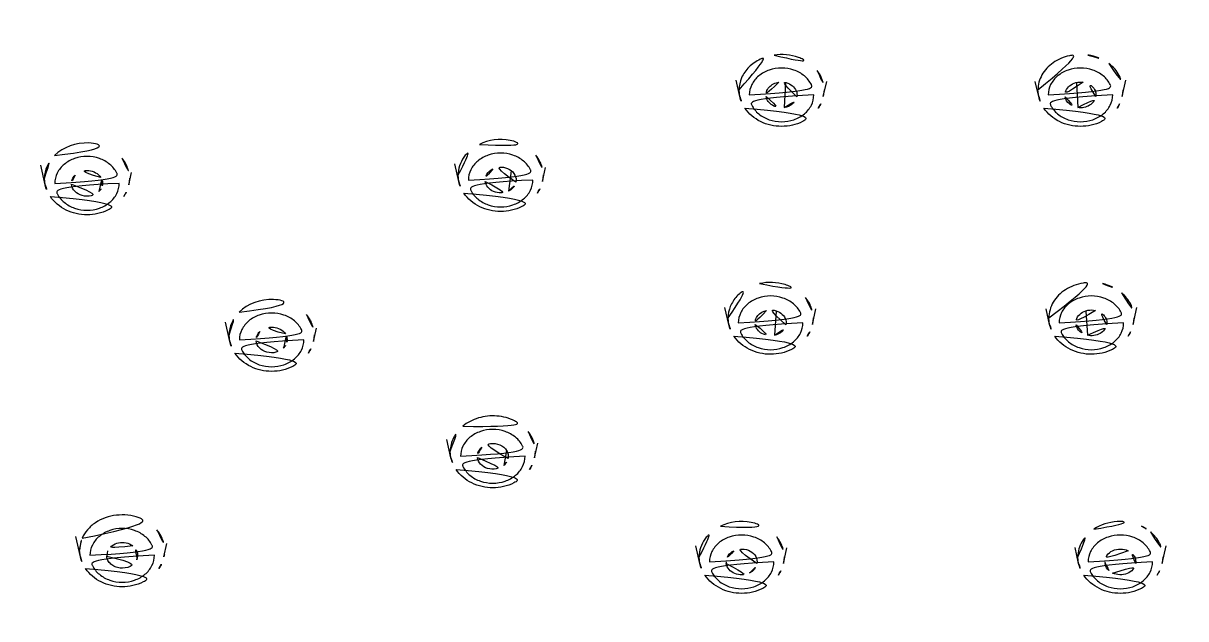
# Model space of a CAD drawing. Extents: x 16296660632 to 16296678186, y -37409619871 to -37409616409.
# Drawn here: x 16296676324.33 to 16296676358.09, y -37409616850.33 to -37409616833.03 of the extents above; entities that cross this region are included whole.
import ezdxf

# ---------------------------------------------------------------- set-up
doc = ezdxf.new("R2010")
doc.units = 0
doc.header["$LTSCALE"] = 10
doc.header["$MEASUREMENT"] = 0
doc.layers.get('0').update_dxf_attribs({"linetype": 'CONTINUOUS'})

msp = doc.modelspace()

# ---------------------------------------------------------------- linework, layer by layer
at = {"ltscale": 0.5}
for p, q in [((16296676345.136909, -37409616835.153267), (16296676345.029671, -37409616834.677696)), ((16296676346.466169, -37409616834.750481), (16296676346.42886, -37409616835.478462)), ((16296676347.56452, -37409616835.153267), (16296676347.663, -37409616834.716553)), ((16296676353.819321, -37409616835.153267), (16296676353.72057, -37409616834.715363)), ((16296676354.917669, -37409616834.750526), (16296676354.954981, -37409616835.478462)), ((16296676356.24692, -37409616835.153267), (16296676356.354031, -37409616834.678322)), ((16296676345.136909, -37409616835.153267), (16296676345.115709, -37409616834.96357)), ((16296676347.58572, -37409616834.96357), (16296676347.56452, -37409616835.153267)), ((16296676353.819321, -37409616835.153267), (16296676353.79812, -37409616834.96357)), ((16296676356.268129, -37409616834.96357), (16296676356.24692, -37409616835.153267)), ((16296676324.964701, -37409616837.722229), (16296676324.835211, -37409616837.148041)), ((16296676336.978121, -37409616837.625473), (16296676336.861389, -37409616837.107857)), ((16296676327.3923, -37409616837.722229), (16296676327.472349, -37409616837.367233)), ((16296676336.978121, -37409616837.625473), (16296676336.956909, -37409616837.435768)), ((16296676338.50127, -37409616837.317902), (16296676338.41692, -37409616837.906158)), ((16296676339.40572, -37409616837.625473), (16296676339.49749, -37409616837.218513)), ((16296676339.42692, -37409616837.435768), (16296676339.40572, -37409616837.625473)), ((16296676324.964701, -37409616837.722229), (16296676324.943489, -37409616837.532516)), ((16296676326.601231, -37409616837.572357), (16296676326.52322, -37409616837.919281)), ((16296676327.4135, -37409616837.532516), (16296676327.3923, -37409616837.722229)), ((16296676344.81938, -37409616841.775932), (16296676344.708481, -37409616841.284126)), ((16296676346.198709, -37409616841.391144), (16296676346.149639, -37409616842.09404)), ((16296676347.246981, -37409616841.775932), (16296676347.348459, -37409616841.32589)), ((16296676354.13686, -37409616841.775932), (16296676354.03511, -37409616841.324707)), ((16296676355.18511, -37409616841.390892), (16296676355.23419, -37409616842.09404)), ((16296676356.564461, -37409616841.775932), (16296676356.675171, -37409616841.285004)), ((16296676330.327009, -37409616842.271683), (16296676330.200979, -37409616841.712791)), ((16296676332.75461, -37409616842.271683), (16296676332.84222, -37409616841.883148)), ((16296676344.81938, -37409616841.775932), (16296676344.79817, -37409616841.586227)), ((16296676347.268181, -37409616841.586227), (16296676347.246981, -37409616841.775932)), ((16296676354.13686, -37409616841.775932), (16296676354.11566, -37409616841.586227)), ((16296676356.58567, -37409616841.586227), (16296676356.564461, -37409616841.775932)), ((16296676330.327009, -37409616842.271683), (16296676330.305799, -37409616842.08197)), ((16296676331.959999, -37409616842.111656), (16296676331.88553, -37409616842.468727)), ((16296676332.77581, -37409616842.08197), (16296676332.75461, -37409616842.271683)), ((16296676336.7502, -37409616845.654404), (16296676336.6292, -37409616845.117844)), ((16296676339.177799, -37409616845.654404), (16296676339.2733, -37409616845.230881)), ((16296676336.7502, -37409616845.654404), (16296676336.728991, -37409616845.464691)), ((16296676338.36013, -37409616845.443138), (16296676338.2822, -37409616845.875542)), ((16296676339.198999, -37409616845.464691), (16296676339.177799, -37409616845.654404)), ((16296676325.9858, -37409616848.531487), (16296676325.851931, -37409616847.93782)), ((16296676328.413401, -37409616848.531487), (16296676328.499701, -37409616848.148819)), ((16296676343.978121, -37409616848.722267), (16296676343.86381, -37409616848.21534)), ((16296676346.40572, -37409616848.722267), (16296676346.50872, -37409616848.265503)), ((16296676354.978121, -37409616848.722267), (16296676354.874531, -37409616848.262917)), ((16296676357.40572, -37409616848.722267), (16296676357.51985, -37409616848.216171)), ((16296676325.9858, -37409616848.531487), (16296676325.9646, -37409616848.341789)), ((16296676326.776779, -37409616848.359512), (16296676326.75075, -37409616848.514473)), ((16296676327.622459, -37409616848.615868), (16296676327.63987, -37409616848.563362)), ((16296676327.635309, -37409616848.562271), (16296676327.622471, -37409616848.615868)), ((16296676343.978121, -37409616848.722267), (16296676343.956909, -37409616848.532562)), ((16296676346.42692, -37409616848.532562), (16296676346.40572, -37409616848.722267)), ((16296676354.978121, -37409616848.722267), (16296676354.956909, -37409616848.532562)), ((16296676357.42692, -37409616848.532562), (16296676357.40572, -37409616848.722267)), ((16296676344.74192, -37409616848.678513), (16296676344.74625, -37409616848.728813)), ((16296676355.74192, -37409616848.678513), (16296676355.74617, -37409616848.728722))]:
    msp.add_line(p, q, dxfattribs=at)
msp.add_arc((16296676327.56955, -37409616848.341141), 0.865056, 347.288199, 359.9567239, dxfattribs=at)
for points, knots in [([(16296676308.192369, -37409616848.036797), (16296676308.18441, -37409616846.58564), (16296676308.38238, -37409616843.669342), (16296676309.31546, -37409616839.368263), (16296676310.869249, -37409616835.198357), (16296676313.756531, -37409616829.855217), (16296676318.82365, -37409616823.812943), (16296676323.972639, -37409616820.07946), (16296676326.76503, -37409616818.489212)], [0, 0, 0, 0, 0.119138076, 0.238960869, 0.36013133, 0.483215396, 0.736183404, 1, 1, 1, 1]), ([(16296676308.23698, -37409616848.037376), (16296676308.23699, -37409616846.59906), (16296676308.449881, -37409616843.70858), (16296676309.40077, -37409616839.44738), (16296676310.96946, -37409616835.315903), (16296676313.87525, -37409616830.01667), (16296676318.96472, -37409616824.023277), (16296676324.12281, -37409616820.327347), (16296676326.92062, -37409616818.753311)], [0, 0, 0, 0, 0.118642455, 0.238062613, 0.358949549, 0.48192182, 0.735201088, 1, 1, 1, 1]), ([(16296676343.293579, -37409616821.596336), (16296676341.130529, -37409616821.94738), (16296676336.886881, -37409616822.95343), (16296676330.886971, -37409616825.360573), (16296676325.46244, -37409616828.590134), (16296676320.77437, -37409616832.550728), (16296676316.96339, -37409616837.130852), (16296676314.14831, -37409616842.200027), (16296676312.42025, -37409616847.605087), (16296676312.03084, -37409616851.338043), (16296676312.03083, -37409616853.187103)], [0, 0, 0, 0, 0.136203862, 0.269935676, 0.400346432, 0.52691745, 0.649567624, 0.768672492, 0.885070792, 1, 1, 1, 1]), ([(16296676312.699129, -37409616853.195107), (16296676312.71629, -37409616851.132263), (16296676313.246201, -37409616846.960533), (16296676315.4835, -37409616840.995949), (16296676319.06517, -37409616835.522682), (16296676323.842621, -37409616830.749748), (16296676329.626921, -37409616826.848412), (16296676336.197399, -37409616823.958237), (16296676343.307381, -37409616822.181908), (16296676350.691891, -37409616821.582672), (16296676358.07637, -37409616822.1819), (16296676365.186291, -37409616823.958214), (16296676371.756701, -37409616826.848289), (16296676377.540951, -37409616830.749527), (16296676382.318411, -37409616835.522377), (16296676385.90015, -37409616840.995567), (16296676388.137541, -37409616846.960136), (16296676388.667521, -37409616851.13192), (16296676388.68471, -37409616853.194794)], [0, 0, 0, 0, 0.056786236, 0.114515232, 0.173930077, 0.235460743, 0.29919542, 0.364895673, 0.432059396, 0.500001234, 0.567942837, 0.635105872, 0.700805174, 0.764538933, 0.826068993, 0.885483689, 0.943212958, 1, 1, 1, 1]), ([(16296676388.441191, -37409616853.219116), (16296676388.425911, -37409616851.168617), (16296676387.902531, -37409616847.021469), (16296676385.682711, -37409616841.091217), (16296676382.12553, -37409616835.649017), (16296676377.378759, -37409616830.90287), (16296676371.63032, -37409616827.023262), (16296676365.09971, -37409616824.149109), (16296676358.032351, -37409616822.382584), (16296676350.69186, -37409616821.786659), (16296676343.351391, -37409616822.382607), (16296676336.2841, -37409616824.149117), (16296676329.75358, -37409616827.023232), (16296676324.005211, -37409616830.902771), (16296676319.258459, -37409616835.648842), (16296676315.70125, -37409616841.091003), (16296676313.48135, -37409616847.021248), (16296676312.957939, -37409616851.168427), (16296676312.94264, -37409616853.218964)], [0, 0, 0, 0, 0.056786756, 0.114514246, 0.173926764, 0.235455537, 0.299189585, 0.364890721, 0.432056613, 0.500001345, 0.567945833, 0.635111014, 0.700811163, 0.764544253, 0.826072378, 0.885484714, 0.943212453, 1, 1, 1, 1]), ([(16296676313.300859, -37409616851.503593), (16296676313.422939, -37409616849.697647), (16296676314.05476, -37409616846.070381), (16296676316.11451, -37409616840.888077), (16296676319.21998, -37409616836.088303), (16296676323.272079, -37409616831.817123), (16296676328.14439, -37409616828.198502), (16296676333.689489, -37409616825.33754), (16296676339.73925, -37409616823.316963), (16296676343.972799, -37409616822.572418), (16296676346.11838, -37409616822.352859)], [0, 0, 0, 0, 0.114111469, 0.230150155, 0.34931773, 0.472314203, 0.599349345, 0.730149057, 0.864030476, 1, 1, 1, 1]), ([(16296676314.278521, -37409616847.600708), (16296676314.694469, -37409616845.798508), (16296676315.926611, -37409616842.228172), (16296676318.84976, -37409616837.293694), (16296676322.764919, -37409616832.872978), (16296676329.21179, -37409616827.786629), (16296676339.04805, -37409616823.44239), (16296676349.86108, -37409616822.191689), (16296676358.51877, -37409616823.086388), (16296676364.790251, -37409616824.699677), (16296676370.62776, -37409616827.205727), (16296676375.852779, -37409616830.530563), (16296676380.30158, -37409616834.575569), (16296676383.83231, -37409616839.220886), (16296676386.327511, -37409616844.321854), (16296676387.249769, -37409616847.950684), (16296676387.510201, -37409616849.768723)], [0, 0, 0, 0, 0.057076022, 0.115578614, 0.175915476, 0.23824307, 0.367862325, 0.501820306, 0.569110601, 0.635642607, 0.700862585, 0.764351462, 0.825879756, 0.885451133, 0.943324254, 1, 1, 1, 1]), ([(16296676355.265301, -37409616822.352837), (16296676357.410879, -37409616822.572403), (16296676361.644449, -37409616823.316933), (16296676367.694241, -37409616825.337486), (16296676373.23937, -37409616828.198448), (16296676378.1117, -37409616831.81707), (16296676382.16382, -37409616836.088257), (16296676385.26932, -37409616840.888046), (16296676387.329069, -37409616846.070374), (16296676387.960899, -37409616849.697639), (16296676388.082979, -37409616851.503593)], [0, 0, 0, 0, 0.135969474, 0.269850897, 0.400650647, 0.527685839, 0.650682352, 0.769849943, 0.8858886, 1, 1, 1, 1]), ([(16296676313.994169, -37409616847.7061), (16296676314.50598, -37409616845.363907), (16296676316.211229, -37409616840.721786), (16296676320.52635, -37409616834.544197), (16296676326.37936, -37409616829.35981), (16296676331.027941, -37409616826.775307), (16296676333.495781, -37409616825.707939)], [0, 0, 0, 0, 0.236168842, 0.480498172, 0.735133128, 1, 1, 1, 1]), ([(16296676345.115709, -37409616834.96357), (16296676345.115709, -37409616834.843742), (16296676345.16947, -37409616834.59581), (16296676345.3946, -37409616834.280228), (16296676345.730061, -37409616834.050659), (16296676345.997351, -37409616833.971428), (16296676346.136259, -37409616833.951027)], [0, 0, 0, 0, 0.23077905, 0.472346446, 0.729613308, 1, 1, 1, 1]), ([(16296676346.136259, -37409616833.951027), (16296676346.36941, -37409616833.916809), (16296676346.84343, -37409616833.957603), (16296676347.245741, -37409616834.225456), (16296676347.382549, -37409616834.39859)], [0, 0, 0, 0, 0.516426669, 1, 1, 1, 1]), ([(16296676353.79812, -37409616834.96357), (16296676353.79812, -37409616834.813667), (16296676353.88513, -37409616834.49913), (16296676354.230511, -37409616834.14006), (16296676354.71209, -37409616833.9375), (16296676355.071301, -37409616833.925163), (16296676355.24758, -37409616833.951027)], [0, 0, 0, 0, 0.226991902, 0.469358485, 0.730205559, 1, 1, 1, 1]), ([(16296676355.24758, -37409616833.951027), (16296676355.303829, -37409616833.959297), (16296676355.52071, -37409616834.004097), (16296676355.727859, -37409616834.100792), (16296676355.859501, -37409616834.199501)], [0, 0, 0, 0, 0.25680866, 1, 1, 1, 1]), ([(16296676345.413469, -37409616835.10952), (16296676345.413469, -37409616835.007172), (16296676345.466009, -37409616834.793907), (16296676345.68054, -37409616834.535789), (16296676345.990641, -37409616834.367737), (16296676346.35066, -37409616834.309608), (16296676346.710699, -37409616834.367706), (16296676347.020849, -37409616834.535759), (16296676347.23542, -37409616834.7939), (16296676347.28796, -37409616835.007172), (16296676347.28796, -37409616835.10952)], [0, 0, 0, 0, 0.114310105, 0.235124067, 0.364641692, 0.499979657, 0.635320228, 0.764859836, 0.885692229, 1, 1, 1, 1]), ([(16296676347.382549, -37409616834.39859), (16296676347.446529, -37409616834.479561), (16296676347.549231, -37409616834.659302), (16296676347.58572, -37409616834.86377), (16296676347.58572, -37409616834.96357)], [0, 0, 0, 0, 0.508357088, 1, 1, 1, 1]), ([(16296676354.095881, -37409616835.10952), (16296676354.095881, -37409616835.007172), (16296676354.14842, -37409616834.793907), (16296676354.362949, -37409616834.535789), (16296676354.67305, -37409616834.367737), (16296676355.03307, -37409616834.309608), (16296676355.39311, -37409616834.367706), (16296676355.703251, -37409616834.535759), (16296676355.91783, -37409616834.7939), (16296676355.970369, -37409616835.007172), (16296676355.970369, -37409616835.10952)], [0, 0, 0, 0, 0.114310105, 0.235124067, 0.364641692, 0.499979657, 0.635320228, 0.764859836, 0.885692229, 1, 1, 1, 1]), ([(16296676355.859501, -37409616834.199501), (16296676355.98192, -37409616834.291298), (16296676356.18891, -37409616834.518913), (16296676356.268129, -37409616834.819687), (16296676356.268129, -37409616834.96357)], [0, 0, 0, 0, 0.515382057, 1, 1, 1, 1]), ([(16296676346.27269, -37409616834.740562), (16296676346.16703, -37409616834.75605), (16296676346.010441, -37409616834.830322), (16296676345.90497, -37409616835.01046), (16296676345.897209, -37409616835.11087), (16296676345.90448, -37409616835.157677)], [0, 0, 0, 0, 0.525058469, 0.767058584, 1, 1, 1, 1]), ([(16296676346.79554, -37409616835.166), (16296676346.806089, -37409616835.108223), (16296676346.79228, -37409616834.980148), (16296676346.67008, -37409616834.826141), (16296676346.484341, -37409616834.737267), (16296676346.34239, -37409616834.730492), (16296676346.27269, -37409616834.740562)], [0, 0, 0, 0, 0.226881059, 0.467108852, 0.727997577, 1, 1, 1, 1]), ([(16296676355.11138, -37409616834.740601), (16296676355.041611, -37409616834.730339), (16296676354.899441, -37409616834.737328), (16296676354.71347, -37409616834.826286), (16296676354.59128, -37409616834.980667), (16296676354.57773, -37409616835.108963), (16296676354.58844, -37409616835.166786)], [0, 0, 0, 0, 0.27202575, 0.532889591, 0.773106003, 1, 1, 1, 1]), ([(16296676355.479231, -37409616835.158478), (16296676355.486629, -37409616835.111633), (16296676355.479099, -37409616835.011124), (16296676355.373859, -37409616834.830566), (16296676355.217091, -37409616834.756363), (16296676355.11138, -37409616834.740601)], [0, 0, 0, 0, 0.23294821, 0.474931301, 1, 1, 1, 1]), ([(16296676347.28796, -37409616835.10952), (16296676347.28796, -37409616835.211868), (16296676347.235411, -37409616835.425133), (16296676347.02087, -37409616835.683258), (16296676346.71077, -37409616835.851303), (16296676346.35075, -37409616835.909431), (16296676345.990721, -37409616835.851318), (16296676345.68059, -37409616835.683281), (16296676345.466021, -37409616835.425163), (16296676345.413469, -37409616835.211884), (16296676345.413469, -37409616835.10952)], [0, 0, 0, 0, 0.114312006, 0.235129985, 0.364650407, 0.499988885, 0.63532732, 0.764854047, 0.885682873, 1, 1, 1, 1]), ([(16296676355.970369, -37409616835.10952), (16296676355.970369, -37409616835.211868), (16296676355.91783, -37409616835.425133), (16296676355.7033, -37409616835.68325), (16296676355.3932, -37409616835.851303), (16296676355.03318, -37409616835.909431), (16296676354.67314, -37409616835.851318), (16296676354.362989, -37409616835.683281), (16296676354.14842, -37409616835.42514), (16296676354.095881, -37409616835.211868), (16296676354.095881, -37409616835.10952)], [0, 0, 0, 0, 0.114310105, 0.235124067, 0.364641692, 0.499979657, 0.635320228, 0.764859836, 0.885692229, 1, 1, 1, 1]), ([(16296676345.90448, -37409616835.157677), (16296676345.91234, -37409616835.208344), (16296676345.955971, -37409616835.310219), (16296676346.12579, -37409616835.462303), (16296676346.31308, -37409616835.495453), (16296676346.42886, -37409616835.478462)], [0, 0, 0, 0, 0.229751425, 0.475654097, 1, 1, 1, 1]), ([(16296676346.42886, -37409616835.478462), (16296676346.51664, -37409616835.465393), (16296676346.68227, -37409616835.399597), (16296676346.78121, -37409616835.244469), (16296676346.79554, -37409616835.166)], [0, 0, 0, 0, 0.526669108, 1, 1, 1, 1]), ([(16296676354.58844, -37409616835.166786), (16296676354.602949, -37409616835.24511), (16296676354.702, -37409616835.399681), (16296676354.86731, -37409616835.465584), (16296676354.954981, -37409616835.478462)], [0, 0, 0, 0, 0.473361628, 1, 1, 1, 1]), ([(16296676354.954981, -37409616835.478462), (16296676355.07065, -37409616835.495201), (16296676355.257629, -37409616835.462463), (16296676355.42745, -37409616835.310722), (16296676355.471251, -37409616835.209068), (16296676355.479231, -37409616835.158478)], [0, 0, 0, 0, 0.524288734, 0.770212046, 1, 1, 1, 1]), ([(16296676345.285971, -37409616835.49485), (16296676345.39805, -37409616835.660439), (16296676345.729931, -37409616835.934647), (16296676346.352449, -37409616836.069366), (16296676346.974581, -37409616835.933197), (16296676347.30563, -37409616835.658142), (16296676347.417191, -37409616835.492287)], [0, 0, 0, 0, 0.244705046, 0.500077808, 0.755397943, 1, 1, 1, 1]), ([(16296676353.96838, -37409616835.49485), (16296676354.08046, -37409616835.660439), (16296676354.41234, -37409616835.934647), (16296676355.034861, -37409616836.069366), (16296676355.65699, -37409616835.933197), (16296676355.988041, -37409616835.658142), (16296676356.0996, -37409616835.492287)], [0, 0, 0, 0, 0.244705046, 0.500077808, 0.755397943, 1, 1, 1, 1]), ([(16296676325.23243, -37409616836.871643), (16296676325.484421, -37409616836.621628), (16296676326.232071, -37409616836.362457), (16296676326.96419, -37409616836.674217), (16296676327.190149, -37409616836.942787)], [0, 0, 0, 0, 0.502823403, 1, 1, 1, 1]), ([(16296676337.574421, -37409616836.545357), (16296676337.844589, -37409616836.415497), (16296676338.46719, -37409616836.33596), (16296676339.031231, -37409616836.635521), (16296676339.21233, -37409616836.856583)], [0, 0, 0, 0, 0.51194441, 1, 1, 1, 1]), ([(16296676336.956909, -37409616837.435768), (16296676336.956909, -37409616837.345963), (16296676336.986429, -37409616837.16256), (16296676337.15851, -37409616836.820717), (16296676337.397711, -37409616836.630287), (16296676337.574421, -37409616836.545357)], [0, 0, 0, 0, 0.237457849, 0.481575461, 1, 1, 1, 1]), ([(16296676337.254681, -37409616837.581711), (16296676337.254681, -37409616837.479362), (16296676337.30722, -37409616837.266098), (16296676337.521761, -37409616837.007973), (16296676337.831869, -37409616836.839943), (16296676338.191891, -37409616836.781799), (16296676338.55192, -37409616836.83992), (16296676338.862049, -37409616837.00795), (16296676339.076611, -37409616837.266083), (16296676339.12916, -37409616837.479347), (16296676339.12916, -37409616837.581711)], [0, 0, 0, 0, 0.114312006, 0.235129985, 0.364650407, 0.499988885, 0.63532732, 0.764854047, 0.885682873, 1, 1, 1, 1]), ([(16296676324.943489, -37409616837.532516), (16296676324.943489, -37409616837.412697), (16296676324.997049, -37409616837.165001), (16296676325.143379, -37409616836.959976), (16296676325.23243, -37409616836.871643)], [0, 0, 0, 0, 0.488533912, 1, 1, 1, 1]), ([(16296676325.241249, -37409616837.678467), (16296676325.241249, -37409616837.576118), (16296676325.2938, -37409616837.362846), (16296676325.508341, -37409616837.104736), (16296676325.818451, -37409616836.936691), (16296676326.178459, -37409616836.878563), (16296676326.53849, -37409616836.936684), (16296676326.848619, -37409616837.104713), (16296676327.06319, -37409616837.362839), (16296676327.11574, -37409616837.576111), (16296676327.11574, -37409616837.678467)], [0, 0, 0, 0, 0.114312006, 0.235129985, 0.364650407, 0.499988885, 0.63532732, 0.764854047, 0.885682873, 1, 1, 1, 1]), ([(16296676327.190149, -37409616836.942787), (16296676327.26013, -37409616837.02597), (16296676327.373091, -37409616837.212532), (16296676327.4135, -37409616837.427719), (16296676327.4135, -37409616837.532516)], [0, 0, 0, 0, 0.50910945, 1, 1, 1, 1]), ([(16296676339.21233, -37409616836.856583), (16296676339.279711, -37409616836.938843), (16296676339.38822, -37409616837.12252), (16296676339.42692, -37409616837.333107), (16296676339.42692, -37409616837.435768)], [0, 0, 0, 0, 0.508784698, 1, 1, 1, 1]), ([(16296676325.833851, -37409616837.437592), (16296676325.79805, -37409616837.473091), (16296676325.740299, -37409616837.557037), (16296676325.725439, -37409616837.658607), (16296676325.72978, -37409616837.706543)], [0, 0, 0, 0, 0.511570399, 1, 1, 1, 1]), ([(16296676326.578381, -37409616837.506699), (16296676326.507561, -37409616837.392403), (16296676326.227961, -37409616837.245247), (16296676325.93251, -37409616837.340233), (16296676325.833851, -37409616837.437592)], [0, 0, 0, 0, 0.492410482, 1, 1, 1, 1]), ([(16296676337.96702, -37409616837.257233), (16296676337.89665, -37409616837.291031), (16296676337.77289, -37409616837.391296), (16296676337.735479, -37409616837.550049), (16296676337.744419, -37409616837.620949)], [0, 0, 0, 0, 0.522088255, 1, 1, 1, 1]), ([(16296676338.634741, -37409616837.648193), (16296676338.64953, -37409616837.579613), (16296676338.627951, -37409616837.421623), (16296676338.454189, -37409616837.253372), (16296676338.212549, -37409616837.187813), (16296676338.04225, -37409616837.221291), (16296676337.96702, -37409616837.257233)], [0, 0, 0, 0, 0.224858613, 0.467733747, 0.732805393, 1, 1, 1, 1]), ([(16296676327.11574, -37409616837.678467), (16296676327.11574, -37409616837.780823), (16296676327.0632, -37409616837.994087), (16296676326.84866, -37409616838.252197), (16296676326.538549, -37409616838.42025), (16296676326.17853, -37409616838.478394), (16296676325.818501, -37409616838.420273), (16296676325.508369, -37409616838.252243), (16296676325.2938, -37409616837.994102), (16296676325.241249, -37409616837.78083), (16296676325.241249, -37409616837.678467)], [0, 0, 0, 0, 0.114312006, 0.235129985, 0.364650407, 0.499988885, 0.63532732, 0.764854047, 0.885682873, 1, 1, 1, 1]), ([(16296676325.72978, -37409616837.706543), (16296676325.73654, -37409616837.781189), (16296676325.81336, -37409616837.935173), (16296676326.040211, -37409616838.056572), (16296676326.30302, -37409616838.060822), (16296676326.46397, -37409616837.978058), (16296676326.52322, -37409616837.919281)], [0, 0, 0, 0, 0.227847582, 0.480250542, 0.74627464, 1, 1, 1, 1]), ([(16296676326.52322, -37409616837.919281), (16296676326.535021, -37409616837.907509), (16296676326.577909, -37409616837.859154), (16296676326.608311, -37409616837.799217), (16296676326.61961, -37409616837.752617)], [0, 0, 0, 0, 0.258021799, 1, 1, 1, 1]), ([(16296676326.61961, -37409616837.752617), (16296676326.629499, -37409616837.711807), (16296676326.632811, -37409616837.624359), (16296676326.600941, -37409616837.543114), (16296676326.578381, -37409616837.506699)], [0, 0, 0, 0, 0.495030612, 1, 1, 1, 1]), ([(16296676339.12916, -37409616837.581711), (16296676339.12916, -37409616837.684067), (16296676339.07662, -37409616837.897331), (16296676338.86208, -37409616838.155449), (16296676338.55197, -37409616838.323486), (16296676338.19195, -37409616838.381622), (16296676337.831921, -37409616838.323509), (16296676337.52179, -37409616838.155479), (16296676337.30723, -37409616837.897346), (16296676337.254681, -37409616837.684067), (16296676337.254681, -37409616837.581711)], [0, 0, 0, 0, 0.114312006, 0.235129985, 0.364650407, 0.499988885, 0.63532732, 0.764854047, 0.885682873, 1, 1, 1, 1]), ([(16296676337.744419, -37409616837.620949), (16296676337.75231, -37409616837.683533), (16296676337.81148, -37409616837.810722), (16296676337.98632, -37409616837.93161), (16296676338.203421, -37409616837.971382), (16296676338.35111, -37409616837.937782), (16296676338.41692, -37409616837.906151)], [0, 0, 0, 0, 0.22682157, 0.47397698, 0.737431363, 1, 1, 1, 1]), ([(16296676338.41692, -37409616837.906151), (16296676338.470909, -37409616837.880058), (16296676338.56736, -37409616837.809891), (16296676338.62302, -37409616837.702492), (16296676338.634741, -37409616837.648193)], [0, 0, 0, 0, 0.51913774, 1, 1, 1, 1]), ([(16296676325.11375, -37409616838.063797), (16296676325.22584, -37409616838.229393), (16296676325.557711, -37409616838.503609), (16296676326.180229, -37409616838.638321), (16296676326.802361, -37409616838.502151), (16296676327.133421, -37409616838.227097), (16296676327.24497, -37409616838.061249)], [0, 0, 0, 0, 0.244705046, 0.500077808, 0.755397943, 1, 1, 1, 1]), ([(16296676337.127171, -37409616837.967049), (16296676337.23926, -37409616838.132637), (16296676337.571131, -37409616838.406853), (16296676338.193661, -37409616838.541557), (16296676338.81579, -37409616838.405403), (16296676339.146839, -37409616838.130341), (16296676339.25839, -37409616837.964493)], [0, 0, 0, 0, 0.244705046, 0.500077808, 0.755397943, 1, 1, 1, 1]), ([(16296676345.71353, -37409616840.593102), (16296676345.955099, -37409616840.539223), (16296676346.45801, -37409616840.552979), (16296676346.894779, -37409616840.818153), (16296676347.04483, -37409616840.996498)], [0, 0, 0, 0, 0.515015975, 1, 1, 1, 1]), ([(16296676354.11566, -37409616841.586227), (16296676354.11566, -37409616841.428787), (16296676354.212469, -37409616841.097343), (16296676354.59079, -37409616840.731148), (16296676355.10858, -37409616840.541992), (16296676355.487841, -37409616840.552399), (16296676355.670309, -37409616840.593102)], [0, 0, 0, 0, 0.226419431, 0.469383343, 0.731126563, 1, 1, 1, 1]), ([(16296676344.79817, -37409616841.586227), (16296676344.79817, -37409616841.473907), (16296676344.84531, -37409616841.242249), (16296676345.11363, -37409616840.83252), (16296676345.46777, -37409616840.647926), (16296676345.71353, -37409616840.593102)], [0, 0, 0, 0, 0.233446858, 0.476646655, 1, 1, 1, 1]), ([(16296676355.670309, -37409616840.593102), (16296676355.72197, -37409616840.60463), (16296676355.92013, -37409616840.660408), (16296676356.10647, -37409616840.761383), (16296676356.22394, -37409616840.859207)], [0, 0, 0, 0, 0.257222394, 1, 1, 1, 1]), ([(16296676356.22394, -37409616840.859207), (16296676356.33349, -37409616840.950439), (16296676356.51675, -37409616841.170639), (16296676356.58567, -37409616841.45137), (16296676356.58567, -37409616841.586227)], [0, 0, 0, 0, 0.513887598, 1, 1, 1, 1]), ([(16296676330.59474, -37409616841.421089), (16296676330.846729, -37409616841.171066), (16296676331.594391, -37409616840.911911), (16296676332.3265, -37409616841.223679), (16296676332.55246, -37409616841.492249)], [0, 0, 0, 0, 0.502823403, 1, 1, 1, 1]), ([(16296676345.09594, -37409616841.732178), (16296676345.09594, -37409616841.629822), (16296676345.14847, -37409616841.416557), (16296676345.363029, -37409616841.158432), (16296676345.67313, -37409616840.990387), (16296676346.033131, -37409616840.932266), (16296676346.39315, -37409616840.990372), (16296676346.703291, -37409616841.158386), (16296676346.91787, -37409616841.416527), (16296676346.970421, -37409616841.629807), (16296676346.970421, -37409616841.732178)], [0, 0, 0, 0, 0.114311701, 0.235134772, 0.364657407, 0.499981712, 0.635314509, 0.764844915, 0.885679469, 1, 1, 1, 1]), ([(16296676347.04483, -37409616840.996498), (16296676347.114811, -37409616841.079674), (16296676347.22777, -37409616841.266243), (16296676347.268181, -37409616841.481422), (16296676347.268181, -37409616841.586227)], [0, 0, 0, 0, 0.50910945, 1, 1, 1, 1]), ([(16296676354.41342, -37409616841.732178), (16296676354.41342, -37409616841.629822), (16296676354.46596, -37409616841.416557), (16296676354.68051, -37409616841.158432), (16296676354.99061, -37409616840.990387), (16296676355.35062, -37409616840.932266), (16296676355.71063, -37409616840.990372), (16296676356.020769, -37409616841.158386), (16296676356.23535, -37409616841.416527), (16296676356.287901, -37409616841.629807), (16296676356.287901, -37409616841.732178)], [0, 0, 0, 0, 0.114311701, 0.235134772, 0.364657407, 0.499981712, 0.635314509, 0.764844915, 0.885679469, 1, 1, 1, 1]), ([(16296676330.305799, -37409616842.08197), (16296676330.305799, -37409616841.962158), (16296676330.35936, -37409616841.714447), (16296676330.50569, -37409616841.509438), (16296676330.59474, -37409616841.421089)], [0, 0, 0, 0, 0.488533912, 1, 1, 1, 1]), ([(16296676330.603571, -37409616842.227921), (16296676330.603571, -37409616842.125572), (16296676330.656111, -37409616841.912308), (16296676330.870649, -37409616841.654182), (16296676331.180759, -37409616841.486137), (16296676331.540779, -37409616841.428009), (16296676331.900801, -37409616841.486122), (16296676332.210939, -37409616841.65416), (16296676332.425501, -37409616841.912277), (16296676332.47805, -37409616842.125557), (16296676332.47805, -37409616842.227921)], [0, 0, 0, 0, 0.114312006, 0.235129985, 0.364650407, 0.499988885, 0.63532732, 0.764854047, 0.885682873, 1, 1, 1, 1]), ([(16296676332.55246, -37409616841.492249), (16296676332.62244, -37409616841.575417), (16296676332.735399, -37409616841.761993), (16296676332.77581, -37409616841.977173), (16296676332.77581, -37409616842.08197)], [0, 0, 0, 0, 0.50910945, 1, 1, 1, 1]), ([(16296676345.916821, -37409616841.370293), (16296676345.81955, -37409616841.39196), (16296676345.678841, -37409616841.469368), (16296676345.586479, -37409616841.640862), (16296676345.580099, -37409616841.73468), (16296676345.58671, -37409616841.77874)], [0, 0, 0, 0, 0.523727746, 0.765864651, 1, 1, 1, 1]), ([(16296676346.477819, -37409616841.789658), (16296676346.48912, -37409616841.72921), (16296676346.472919, -37409616841.594162), (16296676346.33835, -37409616841.436447), (16296676346.13855, -37409616841.352371), (16296676345.988831, -37409616841.354393), (16296676345.916821, -37409616841.370293)], [0, 0, 0, 0, 0.226151172, 0.466865084, 0.728801058, 1, 1, 1, 1]), ([(16296676355.467239, -37409616841.370331), (16296676355.395281, -37409616841.354263), (16296676355.24551, -37409616841.352409), (16296676355.045679, -37409616841.436287), (16296676354.911011, -37409616841.593948), (16296676354.894711, -37409616841.728996), (16296676354.905979, -37409616841.789436)], [0, 0, 0, 0, 0.271184653, 0.533099471, 0.773843767, 1, 1, 1, 1]), ([(16296676355.796881, -37409616841.780342), (16296676355.80374, -37409616841.736214), (16296676355.79777, -37409616841.642143), (16296676355.70577, -37409616841.469849), (16296676355.56468, -37409616841.392303), (16296676355.467239, -37409616841.370331)], [0, 0, 0, 0, 0.234162014, 0.476274638, 1, 1, 1, 1]), ([(16296676331.940689, -37409616842.056152), (16296676331.869869, -37409616841.941856), (16296676331.590269, -37409616841.794708), (16296676331.294821, -37409616841.889687), (16296676331.196159, -37409616841.987038)], [0, 0, 0, 0, 0.492410589, 1, 1, 1, 1]), ([(16296676346.970421, -37409616841.732178), (16296676346.970421, -37409616841.834534), (16296676346.917879, -37409616842.047791), (16296676346.703341, -37409616842.305923), (16296676346.39323, -37409616842.473953), (16296676346.033211, -37409616842.532089), (16296676345.67318, -37409616842.473969), (16296676345.36305, -37409616842.305939), (16296676345.148479, -37409616842.047813), (16296676345.09594, -37409616841.834534), (16296676345.09594, -37409616841.732178)], [0, 0, 0, 0, 0.114312006, 0.235129985, 0.364650407, 0.499988885, 0.63532732, 0.764854047, 0.885682873, 1, 1, 1, 1]), ([(16296676345.58671, -37409616841.77874), (16296676345.594749, -37409616841.832321), (16296676345.64226, -37409616841.940269), (16296676345.827209, -37409616842.095802), (16296676346.028891, -37409616842.120972), (16296676346.149639, -37409616842.09404)], [0, 0, 0, 0, 0.229433806, 0.476125597, 1, 1, 1, 1]), ([(16296676346.149639, -37409616842.09404), (16296676346.22942, -37409616842.076073), (16296676346.37759, -37409616842.006447), (16296676346.464239, -37409616841.862328), (16296676346.477819, -37409616841.789658)], [0, 0, 0, 0, 0.52516548, 1, 1, 1, 1]), ([(16296676356.287901, -37409616841.732178), (16296676356.287901, -37409616841.834534), (16296676356.235359, -37409616842.047783), (16296676356.020821, -37409616842.305908), (16296676355.71072, -37409616842.473953), (16296676355.350691, -37409616842.532089), (16296676354.99066, -37409616842.473969), (16296676354.680531, -37409616842.305939), (16296676354.465969, -37409616842.047813), (16296676354.41342, -37409616841.834534), (16296676354.41342, -37409616841.732178)], [0, 0, 0, 0, 0.114311621, 0.235128823, 0.364648678, 0.499987779, 0.635329, 0.76485469, 0.885684356, 1, 1, 1, 1]), ([(16296676354.905979, -37409616841.789436), (16296676354.919519, -37409616841.86216), (16296676355.00618, -37409616842.006302), (16296676355.15435, -37409616842.076233), (16296676355.23419, -37409616842.09404)], [0, 0, 0, 0, 0.474808047, 1, 1, 1, 1]), ([(16296676355.23419, -37409616842.09404), (16296676355.354719, -37409616842.120667), (16296676355.55578, -37409616842.096008), (16296676355.740721, -37409616841.941269), (16296676355.78858, -37409616841.833794), (16296676355.796881, -37409616841.780342)], [0, 0, 0, 0, 0.523774681, 0.770507203, 1, 1, 1, 1]), ([(16296676332.47805, -37409616842.227921), (16296676332.47805, -37409616842.330269), (16296676332.42551, -37409616842.543533), (16296676332.21097, -37409616842.801659), (16296676331.90086, -37409616842.969704), (16296676331.54084, -37409616843.027832), (16296676331.180811, -37409616842.969719), (16296676330.87068, -37409616842.801682), (16296676330.656111, -37409616842.543556), (16296676330.603571, -37409616842.330276), (16296676330.603571, -37409616842.227921)], [0, 0, 0, 0, 0.114312006, 0.235129985, 0.364650407, 0.499988885, 0.63532732, 0.764854047, 0.885682873, 1, 1, 1, 1]), ([(16296676331.196159, -37409616841.987038), (16296676331.159929, -37409616842.022972), (16296676331.101601, -37409616842.108147), (16296676331.087469, -37409616842.21122), (16296676331.09244, -37409616842.259689)], [0, 0, 0, 0, 0.511572075, 1, 1, 1, 1]), ([(16296676331.983009, -37409616842.297409), (16296676331.992109, -37409616842.257233), (16296676331.99435, -37409616842.171463), (16296676331.962839, -37409616842.091904), (16296676331.940689, -37409616842.056152)], [0, 0, 0, 0, 0.494901411, 1, 1, 1, 1]), ([(16296676344.96843, -37409616842.117508), (16296676345.080509, -37409616842.283096), (16296676345.41239, -37409616842.557312), (16296676346.03491, -37409616842.692017), (16296676346.65704, -37409616842.555847), (16296676346.988091, -37409616842.2808), (16296676347.099649, -37409616842.114952)], [0, 0, 0, 0, 0.244705046, 0.500077808, 0.755397943, 1, 1, 1, 1]), ([(16296676354.28591, -37409616842.117508), (16296676354.398001, -37409616842.283096), (16296676354.729879, -37409616842.557312), (16296676355.3524, -37409616842.692017), (16296676355.974529, -37409616842.555847), (16296676356.30558, -37409616842.2808), (16296676356.41713, -37409616842.114952)], [0, 0, 0, 0, 0.244705046, 0.500077808, 0.755397943, 1, 1, 1, 1]), ([(16296676331.09244, -37409616842.259689), (16296676331.100071, -37409616842.33403), (16296676331.178089, -37409616842.486633), (16296676331.40465, -37409616842.606377), (16296676331.66642, -37409616842.609848), (16296676331.82653, -37409616842.52726), (16296676331.88553, -37409616842.468727)], [0, 0, 0, 0, 0.228019746, 0.480547702, 0.746446263, 1, 1, 1, 1]), ([(16296676331.88553, -37409616842.468727), (16296676331.897631, -37409616842.456657), (16296676331.941481, -37409616842.407082), (16296676331.97216, -37409616842.345284), (16296676331.983009, -37409616842.297409)], [0, 0, 0, 0, 0.25825637, 1, 1, 1, 1]), ([(16296676330.476061, -37409616842.613251), (16296676330.58815, -37409616842.778839), (16296676330.920019, -37409616843.053062), (16296676331.54254, -37409616843.187767), (16296676332.164671, -37409616843.051598), (16296676332.495729, -37409616842.776543), (16296676332.607281, -37409616842.610687)], [0, 0, 0, 0, 0.244705046, 0.500077808, 0.755397943, 1, 1, 1, 1]), ([(16296676337.090719, -37409616844.737671), (16296676337.223141, -37409616844.627434), (16296676337.546841, -37409616844.461777), (16296676338.08523, -37409616844.409027), (16296676338.60327, -37409616844.546059), (16296676338.886499, -37409616844.763474), (16296676338.99087, -37409616844.893478)], [0, 0, 0, 0, 0.247341078, 0.505675657, 0.76068504, 1, 1, 1, 1]), ([(16296676336.728991, -37409616845.464691), (16296676336.728991, -37409616845.329842), (16296676336.79788, -37409616845.04911), (16296676336.98115, -37409616844.828888), (16296676337.090719, -37409616844.737671)], [0, 0, 0, 0, 0.48607633, 1, 1, 1, 1]), ([(16296676337.02676, -37409616845.610626), (16296676337.02676, -37409616845.508293), (16296676337.0793, -37409616845.295021), (16296676337.29384, -37409616845.036903), (16296676337.603939, -37409616844.868858), (16296676337.963961, -37409616844.810722), (16296676338.32399, -37409616844.868843), (16296676338.634121, -37409616845.036873), (16296676338.84869, -37409616845.295013), (16296676338.901239, -37409616845.508278), (16296676338.901239, -37409616845.610626)], [0, 0, 0, 0, 0.114312006, 0.235129985, 0.364650407, 0.499988885, 0.63532732, 0.764854047, 0.885682873, 1, 1, 1, 1]), ([(16296676338.99087, -37409616844.893478), (16296676339.05633, -37409616844.975014), (16296676339.161551, -37409616845.156487), (16296676339.198999, -37409616845.363632), (16296676339.198999, -37409616845.464691)], [0, 0, 0, 0, 0.508543387, 1, 1, 1, 1]), ([(16296676338.40745, -37409616845.674294), (16296676338.415409, -37409616845.635841), (16296676338.41662, -37409616845.554283), (16296676338.356489, -37409616845.396896), (16296676338.172911, -37409616845.251266), (16296676337.895729, -37409616845.216049), (16296676337.71537, -37409616845.288116), (16296676337.64588, -37409616845.345657)], [0, 0, 0, 0, 0.112849774, 0.22792294, 0.473950371, 0.74065997, 1, 1, 1, 1]), ([(16296676338.901239, -37409616845.610626), (16296676338.901239, -37409616845.71299), (16296676338.8487, -37409616845.926247), (16296676338.634159, -37409616846.184372), (16296676338.324051, -37409616846.352417), (16296676337.964029, -37409616846.410553), (16296676337.604, -37409616846.352432), (16296676337.293871, -37409616846.184402), (16296676337.0793, -37409616845.92627), (16296676337.02676, -37409616845.71299), (16296676337.02676, -37409616845.610626)], [0, 0, 0, 0, 0.114312006, 0.235129985, 0.364650407, 0.499988885, 0.63532732, 0.764854047, 0.885682873, 1, 1, 1, 1]), ([(16296676337.64588, -37409616845.345657), (16296676337.60121, -37409616845.382843), (16296676337.527731, -37409616845.475021), (16296676337.50971, -37409616845.592842), (16296676337.516211, -37409616845.647362)], [0, 0, 0, 0, 0.514211066, 1, 1, 1, 1]), ([(16296676337.516211, -37409616845.647362), (16296676337.524679, -37409616845.718498), (16296676337.59857, -37409616845.863617), (16296676337.811859, -37409616845.983177), (16296676338.06238, -37409616845.996193), (16296676338.220301, -37409616845.927071), (16296676338.28219, -37409616845.875542)], [0, 0, 0, 0, 0.227665723, 0.47877474, 0.744072144, 1, 1, 1, 1]), ([(16296676338.28219, -37409616845.875542), (16296676338.29817, -37409616845.862167), (16296676338.355591, -37409616845.806709), (16296676338.3955, -37409616845.732071), (16296676338.40745, -37409616845.674294)], [0, 0, 0, 0, 0.260872557, 1, 1, 1, 1]), ([(16296676336.89925, -37409616845.995972), (16296676337.011339, -37409616846.16156), (16296676337.34321, -37409616846.435783), (16296676337.965731, -37409616846.57048), (16296676338.58786, -37409616846.434311), (16296676338.918909, -37409616846.159264), (16296676339.03047, -37409616845.993423)], [0, 0, 0, 0, 0.244705046, 0.500077808, 0.755397943, 1, 1, 1, 1]), ([(16296676326.03908, -37409616847.990143), (16296676326.07798, -37409616847.901169), (16296676326.187441, -37409616847.730659), (16296676326.420811, -37409616847.527634), (16296676326.709539, -37409616847.38443), (16296676327.13875, -37409616847.286171), (16296676327.69157, -37409616847.344009), (16296676328.069469, -37409616847.586884), (16296676328.20434, -37409616847.743927)], [0, 0, 0, 0, 0.115158324, 0.236123436, 0.362719445, 0.493393176, 0.754498787, 1, 1, 1, 1]), ([(16296676344.574421, -37409616847.642151), (16296676344.844589, -37409616847.512291), (16296676345.46719, -37409616847.432747), (16296676346.031231, -37409616847.732323), (16296676346.21233, -37409616847.953377)], [0, 0, 0, 0, 0.51194441, 1, 1, 1, 1]), ([(16296676355.421909, -37409616847.728706), (16296676355.61989, -37409616847.597252), (16296676356.099569, -37409616847.446617), (16296676356.59236, -37409616847.537819), (16296676356.80942, -37409616847.642151)], [0, 0, 0, 0, 0.496685696, 1, 1, 1, 1]), ([(16296676356.80942, -37409616847.642151), (16296676356.8326, -37409616847.65329), (16296676356.922581, -37409616847.699867), (16296676357.00709, -37409616847.757187), (16296676357.065201, -37409616847.805542)], [0, 0, 0, 0, 0.253813724, 1, 1, 1, 1]), ([(16296676326.26236, -37409616848.48774), (16296676326.26236, -37409616848.385384), (16296676326.314899, -37409616848.172127), (16296676326.52944, -37409616847.914001), (16296676326.83955, -37409616847.745956), (16296676327.19957, -37409616847.687828), (16296676327.559601, -37409616847.745941), (16296676327.86973, -37409616847.913971), (16296676328.084299, -37409616848.172096), (16296676328.136841, -37409616848.385384), (16296676328.136841, -37409616848.48774)], [0, 0, 0, 0, 0.114312006, 0.235129985, 0.364650407, 0.499988885, 0.63532732, 0.764854047, 0.885682873, 1, 1, 1, 1]), ([(16296676328.20434, -37409616847.743927), (16296676328.27636, -37409616847.827782), (16296676328.39283, -37409616848.016548), (16296676328.43461, -37409616848.235321), (16296676328.43461, -37409616848.341789)], [0, 0, 0, 0, 0.50936431, 1, 1, 1, 1]), ([(16296676343.956909, -37409616848.532562), (16296676343.956909, -37409616848.442757), (16296676343.986429, -37409616848.259354), (16296676344.15851, -37409616847.917519), (16296676344.397711, -37409616847.727089), (16296676344.574421, -37409616847.642151)], [0, 0, 0, 0, 0.237457849, 0.481575461, 1, 1, 1, 1]), ([(16296676344.254681, -37409616848.678513), (16296676344.254681, -37409616848.576157), (16296676344.30722, -37409616848.3629), (16296676344.521761, -37409616848.104767), (16296676344.831869, -37409616847.936729), (16296676345.191891, -37409616847.878601), (16296676345.55191, -37409616847.936707), (16296676345.862049, -37409616848.104736), (16296676346.076611, -37409616848.362877), (16296676346.12916, -37409616848.576157), (16296676346.12916, -37409616848.678513)], [0, 0, 0, 0, 0.114312006, 0.235129985, 0.364650407, 0.499988885, 0.63532732, 0.764854047, 0.885682873, 1, 1, 1, 1]), ([(16296676346.21233, -37409616847.953377), (16296676346.279711, -37409616848.035637), (16296676346.38822, -37409616848.219307), (16296676346.42692, -37409616848.429901), (16296676346.42692, -37409616848.532562)], [0, 0, 0, 0, 0.508784698, 1, 1, 1, 1]), ([(16296676354.956909, -37409616848.532562), (16296676354.956909, -37409616848.378357), (16296676355.04896, -37409616848.054497), (16296676355.284349, -37409616847.820053), (16296676355.421909, -37409616847.728706)], [0, 0, 0, 0, 0.482908859, 1, 1, 1, 1]), ([(16296676355.254681, -37409616848.678513), (16296676355.254681, -37409616848.576157), (16296676355.30722, -37409616848.3629), (16296676355.521761, -37409616848.104767), (16296676355.831869, -37409616847.936729), (16296676356.191891, -37409616847.878601), (16296676356.55191, -37409616847.936707), (16296676356.862049, -37409616848.104736), (16296676357.076611, -37409616848.362877), (16296676357.12916, -37409616848.576157), (16296676357.12916, -37409616848.678513)], [0, 0, 0, 0, 0.114312006, 0.235129985, 0.364650407, 0.499988885, 0.63532732, 0.764854047, 0.885682873, 1, 1, 1, 1]), ([(16296676357.065201, -37409616847.805542), (16296676357.17477, -37409616847.896744), (16296676357.357981, -37409616848.116997), (16296676357.42692, -37409616848.397713), (16296676357.42692, -37409616848.532562)], [0, 0, 0, 0, 0.513876692, 1, 1, 1, 1]), ([(16296676325.9646, -37409616848.341789), (16296676325.9646, -37409616848.251984), (16296676325.9841, -37409616848.130577), (16296676326.026871, -37409616848.018066), (16296676326.03908, -37409616847.990143)], [0, 0, 0, 0, 0.746546041, 1, 1, 1, 1]), ([(16296676327.50481, -37409616848.212463), (16296676327.44899, -37409616848.169571), (16296676327.312599, -37409616848.109756), (16296676327.093321, -37409616848.108917), (16296676326.89501, -37409616848.1912), (16296676326.802959, -37409616848.300133), (16296676326.776779, -37409616848.359512)], [0, 0, 0, 0, 0.252454557, 0.514282185, 0.767261674, 1, 1, 1, 1]), ([(16296676327.6402, -37409616848.563423), (16296676327.65543, -37409616848.501671), (16296676327.646271, -37409616848.361099), (16296676327.55829, -37409616848.253571), (16296676327.50481, -37409616848.212463)], [0, 0, 0, 0, 0.485304199, 1, 1, 1, 1]), ([(16296676345.63793, -37409616848.728027), (16296676345.6488, -37409616848.659943), (16296676345.619921, -37409616848.506363), (16296676345.445181, -37409616848.346283), (16296676345.207319, -37409616848.285271), (16296676345.04056, -37409616848.318672), (16296676344.966921, -37409616848.354073)], [0, 0, 0, 0, 0.224885532, 0.468539642, 0.733473227, 1, 1, 1, 1]), ([(16296676356.41692, -37409616848.354073), (16296676356.347651, -37409616848.320778), (16296676356.191549, -37409616848.287163), (16296676355.965, -37409616848.335907), (16296676355.789301, -37409616848.473503), (16296676355.74192, -37409616848.612907), (16296676355.74192, -37409616848.678513)], [0, 0, 0, 0, 0.264362959, 0.528642515, 0.774341496, 1, 1, 1, 1]), ([(16296676328.136841, -37409616848.48774), (16296676328.136841, -37409616848.590088), (16296676328.084299, -37409616848.803352), (16296676327.869761, -37409616849.061478), (16296676327.55965, -37409616849.229523), (16296676327.199631, -37409616849.287651), (16296676326.839609, -37409616849.22953), (16296676326.52947, -37409616849.061501), (16296676326.314911, -37409616848.803368), (16296676326.26236, -37409616848.590103), (16296676326.26236, -37409616848.48774)], [0, 0, 0, 0, 0.114312006, 0.235129985, 0.364650407, 0.499988885, 0.63532732, 0.764854047, 0.885682873, 1, 1, 1, 1]), ([(16296676326.75075, -37409616848.514473), (16296676326.7544, -37409616848.557114), (16296676326.78068, -37409616848.643806), (16296676326.867821, -37409616848.751389), (16296676326.991461, -37409616848.827919), (16296676327.184561, -37409616848.878128), (16296676327.434999, -37409616848.841209), (16296676327.58621, -37409616848.698776), (16296676327.622459, -37409616848.615868)], [0, 0, 0, 0, 0.113934906, 0.233732551, 0.361092377, 0.494321728, 0.759087721, 1, 1, 1, 1]), ([(16296676344.966921, -37409616848.354073), (16296676344.902531, -37409616848.385017), (16296676344.788971, -37409616848.47364), (16296676344.74192, -37409616848.612923), (16296676344.74192, -37409616848.678513)], [0, 0, 0, 0, 0.521337546, 1, 1, 1, 1]), ([(16296676356.638, -37409616848.727791), (16296676356.649469, -37409616848.655739), (16296676356.61511, -37409616848.492012), (16296676356.488779, -37409616848.388611), (16296676356.41692, -37409616848.354073)], [0, 0, 0, 0, 0.477855492, 1, 1, 1, 1]), ([(16296676326.134859, -37409616848.87307), (16296676326.246941, -37409616849.038658), (16296676326.578819, -37409616849.312866), (16296676327.20134, -37409616849.447594), (16296676327.823469, -37409616849.311417), (16296676328.15452, -37409616849.036362), (16296676328.266081, -37409616848.870506)], [0, 0, 0, 0, 0.244705046, 0.500077808, 0.755397943, 1, 1, 1, 1]), ([(16296676346.12916, -37409616848.678513), (16296676346.12916, -37409616848.780861), (16296676346.07662, -37409616848.994133), (16296676345.86208, -37409616849.252251), (16296676345.55197, -37409616849.420288), (16296676345.19195, -37409616849.478416), (16296676344.831921, -37409616849.420303), (16296676344.52179, -37409616849.252274), (16296676344.30723, -37409616848.994141), (16296676344.254681, -37409616848.780869), (16296676344.254681, -37409616848.678513)], [0, 0, 0, 0, 0.114312006, 0.235129985, 0.364650407, 0.499988885, 0.63532732, 0.764854047, 0.885682873, 1, 1, 1, 1]), ([(16296676344.746031, -37409616848.728828), (16296676344.7561, -37409616848.790428), (16296676344.81806, -37409616848.914124), (16296676344.992519, -37409616849.030434), (16296676345.206829, -37409616849.067642), (16296676345.35211, -37409616849.034103), (16296676345.41692, -37409616849.002937)], [0, 0, 0, 0, 0.227381162, 0.474871546, 0.738039547, 1, 1, 1, 1]), ([(16296676345.41692, -37409616849.002937), (16296676345.47366, -37409616848.975677), (16296676345.574459, -37409616848.900787), (16296676345.628771, -37409616848.785439), (16296676345.63793, -37409616848.728027)], [0, 0, 0, 0, 0.519888867, 1, 1, 1, 1]), ([(16296676357.12916, -37409616848.678513), (16296676357.12916, -37409616848.780861), (16296676357.07662, -37409616848.994133), (16296676356.86208, -37409616849.252251), (16296676356.55197, -37409616849.420288), (16296676356.19195, -37409616849.478416), (16296676355.831921, -37409616849.420303), (16296676355.52179, -37409616849.252274), (16296676355.30723, -37409616848.994141), (16296676355.254681, -37409616848.780869), (16296676355.254681, -37409616848.678513)], [0, 0, 0, 0, 0.114312006, 0.235129985, 0.364650407, 0.499988885, 0.63532732, 0.764854047, 0.885682873, 1, 1, 1, 1]), ([(16296676355.746019, -37409616848.728737), (16296676355.755369, -37409616848.786041), (16296676355.80966, -37409616848.90107), (16296676355.910311, -37409616848.975754), (16296676355.966921, -37409616849.002937)], [0, 0, 0, 0, 0.480382899, 1, 1, 1, 1]), ([(16296676355.966921, -37409616849.002937), (16296676356.031839, -37409616849.034149), (16296676356.177349, -37409616849.067719), (16296676356.39196, -37409616849.030197), (16296676356.566389, -37409616848.913437), (16296676356.62818, -37409616848.789459), (16296676356.638, -37409616848.727791)], [0, 0, 0, 0, 0.26207226, 0.525270907, 0.772774923, 1, 1, 1, 1]), ([(16296676344.127171, -37409616849.063843), (16296676344.23926, -37409616849.229431), (16296676344.571131, -37409616849.503647), (16296676345.193661, -37409616849.638359), (16296676345.81579, -37409616849.50219), (16296676346.146839, -37409616849.227127), (16296676346.25839, -37409616849.061287)], [0, 0, 0, 0, 0.244705046, 0.500077808, 0.755397943, 1, 1, 1, 1]), ([(16296676355.127171, -37409616849.063843), (16296676355.23926, -37409616849.229431), (16296676355.571131, -37409616849.503647), (16296676356.193661, -37409616849.638359), (16296676356.81579, -37409616849.50219), (16296676357.146839, -37409616849.227127), (16296676357.25839, -37409616849.061287)], [0, 0, 0, 0, 0.244705046, 0.500077808, 0.755397943, 1, 1, 1, 1])]:
    msp.add_open_spline(points, degree=3, knots=knots, dxfattribs=at)
for points in [[(16296676345.136909, -37409616835.153267), (16296676345.16424, -37409616835.27446), (16296676345.21633, -37409616835.391983), (16296676345.285971, -37409616835.49485)], [(16296676347.417191, -37409616835.492287), (16296676347.48596, -37409616835.39006), (16296676347.537411, -37409616835.273483), (16296676347.56452, -37409616835.153267)], [(16296676353.819321, -37409616835.153267), (16296676353.846649, -37409616835.27446), (16296676353.898741, -37409616835.391983), (16296676353.96838, -37409616835.49485)], [(16296676356.0996, -37409616835.492287), (16296676356.168369, -37409616835.39006), (16296676356.21982, -37409616835.273483), (16296676356.24692, -37409616835.153267)], [(16296676324.964701, -37409616837.722229), (16296676324.99202, -37409616837.843407), (16296676325.044109, -37409616837.96093), (16296676325.11375, -37409616838.063797)], [(16296676327.24497, -37409616838.061249), (16296676327.31374, -37409616837.959007), (16296676327.365191, -37409616837.84243), (16296676327.3923, -37409616837.722229)], [(16296676336.978121, -37409616837.625473), (16296676337.005449, -37409616837.746658), (16296676337.057541, -37409616837.864166), (16296676337.127171, -37409616837.967049)], [(16296676339.25839, -37409616837.964493), (16296676339.32716, -37409616837.862251), (16296676339.378611, -37409616837.745667), (16296676339.40572, -37409616837.625473)], [(16296676344.81938, -37409616841.775932), (16296676344.846701, -37409616841.897118), (16296676344.89879, -37409616842.014633), (16296676344.96843, -37409616842.117508)], [(16296676347.099649, -37409616842.114952), (16296676347.168421, -37409616842.012711), (16296676347.21987, -37409616841.896133), (16296676347.246981, -37409616841.775932)], [(16296676354.13686, -37409616841.775932), (16296676354.16419, -37409616841.897118), (16296676354.21628, -37409616842.014633), (16296676354.28591, -37409616842.117508)], [(16296676356.41713, -37409616842.114952), (16296676356.485901, -37409616842.012711), (16296676356.537359, -37409616841.896133), (16296676356.564461, -37409616841.775932)], [(16296676330.327009, -37409616842.271683), (16296676330.35433, -37409616842.39286), (16296676330.406429, -37409616842.510384), (16296676330.476061, -37409616842.613251)], [(16296676332.607281, -37409616842.610687), (16296676332.67605, -37409616842.508461), (16296676332.727501, -37409616842.391876), (16296676332.75461, -37409616842.271683)], [(16296676336.7502, -37409616845.654404), (16296676336.777519, -37409616845.775574), (16296676336.829611, -37409616845.893097), (16296676336.89925, -37409616845.995972)], [(16296676339.03047, -37409616845.993423), (16296676339.099239, -37409616845.891167), (16296676339.15069, -37409616845.77459), (16296676339.177799, -37409616845.654404)], [(16296676325.9858, -37409616848.531487), (16296676326.01313, -37409616848.652679), (16296676326.06522, -37409616848.770203), (16296676326.134859, -37409616848.87307)], [(16296676328.266081, -37409616848.870506), (16296676328.334841, -37409616848.768272), (16296676328.386299, -37409616848.651703), (16296676328.413401, -37409616848.531487)], [(16296676343.978121, -37409616848.722267), (16296676344.005449, -37409616848.843452), (16296676344.057541, -37409616848.960968), (16296676344.127171, -37409616849.063843)], [(16296676346.25839, -37409616849.061287), (16296676346.32716, -37409616848.959053), (16296676346.378611, -37409616848.842468), (16296676346.40572, -37409616848.722267)], [(16296676354.978121, -37409616848.722267), (16296676355.005449, -37409616848.843452), (16296676355.057541, -37409616848.960968), (16296676355.127171, -37409616849.063843)], [(16296676357.25839, -37409616849.061287), (16296676357.32716, -37409616848.959053), (16296676357.378611, -37409616848.842468), (16296676357.40572, -37409616848.722267)]]:
    msp.add_open_spline(points, degree=3, dxfattribs=at)

doc.saveas('drawing.dxf')
